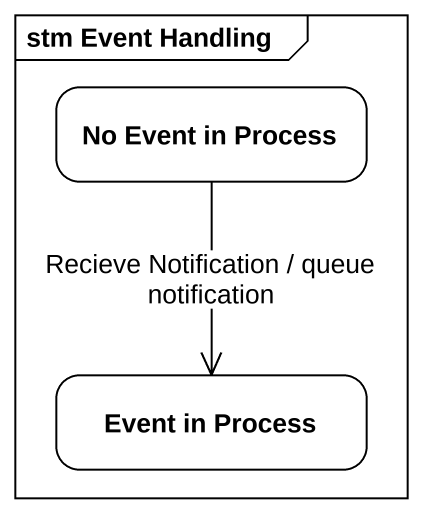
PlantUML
@startuml
mainframe stm Event Handling
hide empty description
state "No Event in Process" as No_Event_in_Process
state "Event in Process" as Event_in_Process
No_Event_in_Process --> Event_in_Process : Recieve Notification / queue notification
@enduml
